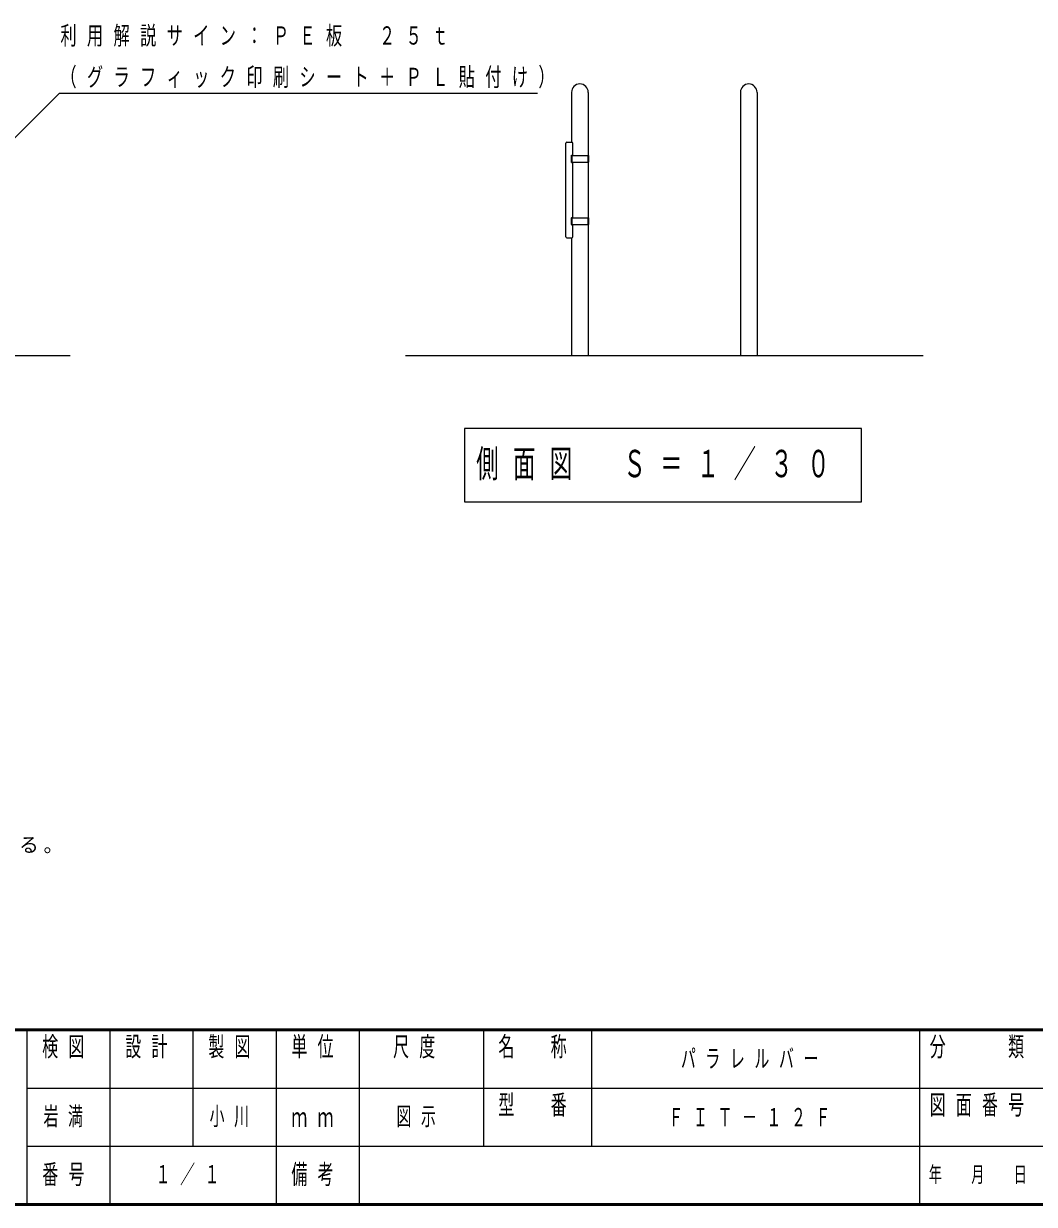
# Model space of a CAD drawing. Units: millimetres on the paper, with parts at other scales. Extents: x -365 to 0, y -61 to 257.
# Drawn here: x -237.9 to -116.2, y 0 to 142.1 of the extents above; entities that cross this region are included whole.
import ezdxf

# ---------------------------------------------------------------- set-up
doc = ezdxf.new("R2010")
doc.units = ezdxf.units.MM
doc.linetypes.add('USER1', pattern=[4.5, 2.5, -2])
doc.layers.add('1_30', color=7, linetype='Continuous', lineweight=25)
doc.layers.add('NAKAMURA図枠', color=7, linetype='Continuous', lineweight=13)
doc.layers.add('99', color=7, linetype='Continuous')
doc.layers.add('CLASS1', color=7, linetype='Continuous')
doc.styles.add('ＭＳ ゴシック', font='')
doc.styles.get('ＭＳ ゴシック').set_extended_font_data('MS Gothic')

msp = doc.modelspace()

# ---------------------------------------------------------------- linework, layer by layer
at = {"layer": '1_30'}
for p, q in [((-171.917, 133.823), (-171.917, 127.823)), ((-169.907, 133.823), (-169.907, 102.156)), ((-151.584, 133.823), (-151.584, 102.156)), ((-149.574, 133.823), (-149.574, 102.156)), ((-172.587, 116.423), (-172.587, 127.723)), ((-172.487, 127.823), (-171.854, 127.823)), ((-171.754, 126.256), (-171.754, 127.723)), ((-171.92, 126.256), (-171.754, 126.256)), ((-171.92, 125.39), (-171.92, 126.256)), ((-171.92, 125.406), (-171.92, 126.24)), ((-171.92, 126.24), (-169.837, 126.24)), ((-171.92, 125.906), (-171.854, 125.906)), ((-171.92, 125.74), (-171.854, 125.74)), ((-171.92, 125.406), (-169.837, 125.406)), ((-171.92, 125.39), (-171.754, 125.39)), ((-171.854, 125.406), (-171.854, 126.24)), ((-171.754, 118.757), (-171.754, 125.39)), ((-169.837, 125.406), (-169.837, 126.24)), ((-171.92, 118.757), (-171.754, 118.757)), ((-171.92, 118.757), (-171.754, 118.757)), ((-171.92, 118.757), (-171.92, 117.89)), ((-171.92, 118.757), (-171.92, 117.89)), ((-171.92, 117.907), (-171.92, 118.74)), ((-171.92, 118.74), (-169.837, 118.74)), ((-171.92, 118.407), (-171.854, 118.407)), ((-171.92, 118.24), (-171.854, 118.24)), ((-171.854, 117.907), (-171.854, 118.74)), ((-169.837, 117.907), (-169.837, 118.74)), ((-171.92, 117.907), (-169.837, 117.907)), ((-171.92, 117.89), (-171.754, 117.89)), ((-171.92, 117.89), (-171.754, 117.89)), ((-171.754, 116.423), (-171.754, 117.89)), ((-172.487, 116.323), (-171.854, 116.323)), ((-171.917, 116.323), (-171.917, 102.156))]:
    msp.add_line(p, q, dxfattribs=at)
at = {"layer": '1_30', "linetype": 'USER1', "lineweight": 13}
for p, q in [((-169.904, 125.406), (-169.904, 126.24)), ((-169.904, 117.907), (-169.904, 118.74))]:
    msp.add_line(p, q, dxfattribs=at)
at = {"layer": '1_30', "color": 3}
for p, q in [((-350.966, 102.156), (-232.289, 102.156)), ((-191.917, 102.156), (-129.574, 102.156))]:
    msp.add_line(p, q, dxfattribs=at)
at = {"layer": '1_30', "lineweight": 13}
for p, q in [((-184.791, 93.357), (-184.791, 84.557)), ((-136.991, 93.357), (-184.791, 93.357)), ((-136.991, 84.557), (-136.991, 93.357)), ((-184.791, 84.557), (-136.991, 84.557))]:
    msp.add_line(p, q, dxfattribs=at)
msp.add_lwpolyline([(-240.768, 126.591), (-233.558, 133.738), (-176.021, 133.738)], dxfattribs=at)
at = {"layer": '1_30'}
for centre, radius, start, end in [((-170.912, 133.823), 1.005, 0, 180), ((-150.579, 133.823), 1.005, 0, 180), ((-172.487, 127.723), 0.1, 90, 180), ((-171.854, 127.723), 0.1, 0, 90), ((-172.487, 116.423), 0.1, 180, 270), ((-171.854, 116.423), 0.1, 270, 0)]:
    msp.add_arc(centre, radius, start, end, dxfattribs=at)
at = {"layer": 'NAKAMURA図枠', "lineweight": 50}
for p, q in [((-365, 21), (0, 21)), ((-365, 0), (0, 0))]:
    msp.add_line(p, q, dxfattribs=at)
at = {"layer": 'NAKAMURA図枠', "color": 211, "lineweight": 25}
for p, q in [((-237.5, 21), (-237.5, 0)), ((-227.5, 21), (-227.5, 7)), ((-217.5, 21), (-217.5, 7)), ((-207.5, 21), (-207.5, 0)), ((-197.5, 21), (-197.5, 7)), ((-182.5, 21), (-182.5, 7)), ((-130, 21), (-130, 0)), ((-182.5, 14), (-70, 14)), ((-237.5, 7), (0, 7))]:
    msp.add_line(p, q, dxfattribs=at)
at = {"layer": 'NAKAMURA図枠'}
for p, q in [((-169.5, 21), (-169.5, 7)), ((-237.5, 14), (-182.5, 14)), ((-227.5, 7), (-227.5, 0))]:
    msp.add_line(p, q, dxfattribs=at)
at = {"layer": 'NAKAMURA図枠', "lineweight": 25}
msp.add_line((-197.5, 7), (-197.5, 0), dxfattribs=at)

# ---------------------------------------------------------------- texts
at = {"layer": '1_30', "attachment_point": 4, "style": 'ＭＳ ゴシック'}
for s, insert, char_height in [('\\T1.64;\\W0.65;利用解説サイン：ＰＥ板\u3000２５ｔ', (-233.459, 140.538), 2.199), ('\\T1.64;\\W0.65;（グラフィック印刷シート＋ＰＬ貼付け）', (-233.459, 135.538), 2.199), ('\\T1.64;\\W0.6;側面図\u3000Ｓ＝１／３０', (-183.391, 88.957), 3.299)]:
    msp.add_mtext(s, dxfattribs=dict(at, insert=insert, char_height=char_height))
at = {"layer": '99', "char_height": 2.199, "attachment_point": 4, "style": 'ＭＳ ゴシック'}
for s, insert in [('\\T1.64;\\W0.6;パラレルバー', (-158.75, 17.5)), ('\\T1.64;\\W0.6;岩満', (-235.5, 10.5)), ('\\T1.64;\\W0.6;小川', (-215.5, 10.5)), ('\\T1.64;\\W0.6;図示', (-193, 10.5)), ('\\T1.64;\\W0.6;ＦＩＴ－１２Ｆ', (-160.25, 10.5)), ('\\T1.64;\\W0.6;１／１', (-222, 3.5))]:
    msp.add_mtext(s, dxfattribs=dict(at, insert=insert))
at = {"layer": 'CLASS1', "insert": (-359.511, 42.166), "char_height": 1.76, "attachment_point": 7, "style": 'ＭＳ ゴシック'}
msp.add_mtext('\\T1.23;鋼材は、電気亜鉛メッキ処理の上、ポリエステル樹脂粉体塗装（ペールグレー）仕上げとする。', dxfattribs=at)
at = {"layer": 'NAKAMURA図枠', "color": 4, "style": 'ＭＳ ゴシック'}
for s, insert, char_height, attachment_point in [('\\T1.64;\\W0.6;検図', (-232.5, 20.167), 2.346, 2), ('\\T1.64;\\W0.6;設計', (-222.5, 20.167), 2.346, 2), ('\\T1.64;\\W0.6;製図', (-212.5, 20.167), 2.346, 2), ('\\T1.64;\\W0.6;単位', (-202.5, 20.167), 2.346, 2), ('\\T1.64;\\W0.6;尺度', (-190.25, 20.167), 2.346, 2), ('\\T1.64;\\W0.6;名\u3000称', (-176, 20.167), 2.346, 2), ('\\T1.64;\\W0.6;分\u3000\u3000類', (-122.5, 20.167), 2.346, 2), ('\\T1.64;\\W0.6;型\u3000番', (-176, 13.167), 2.346, 2), ('\\T1.64;\\W0.6;図面番号', (-122.5, 13.167), 2.346, 2), ('\\T1.64;\\W0.6;ｍｍ', (-202.5, 10.5), 2.346, 5), ('\\T1.64;\\W0.6;番号', (-232.5, 3.5), 2.346, 5), ('\\T1.64;\\W0.6;備考', (-202.5, 3.5), 2.346, 5), ('\\T1.64;\\W0.6;年\u3000月\u3000日', (-122.5, 3.5), 1.906, 5)]:
    msp.add_mtext(s, dxfattribs=dict(at, insert=insert, char_height=char_height, attachment_point=attachment_point))

doc.saveas('drawing.dxf')
